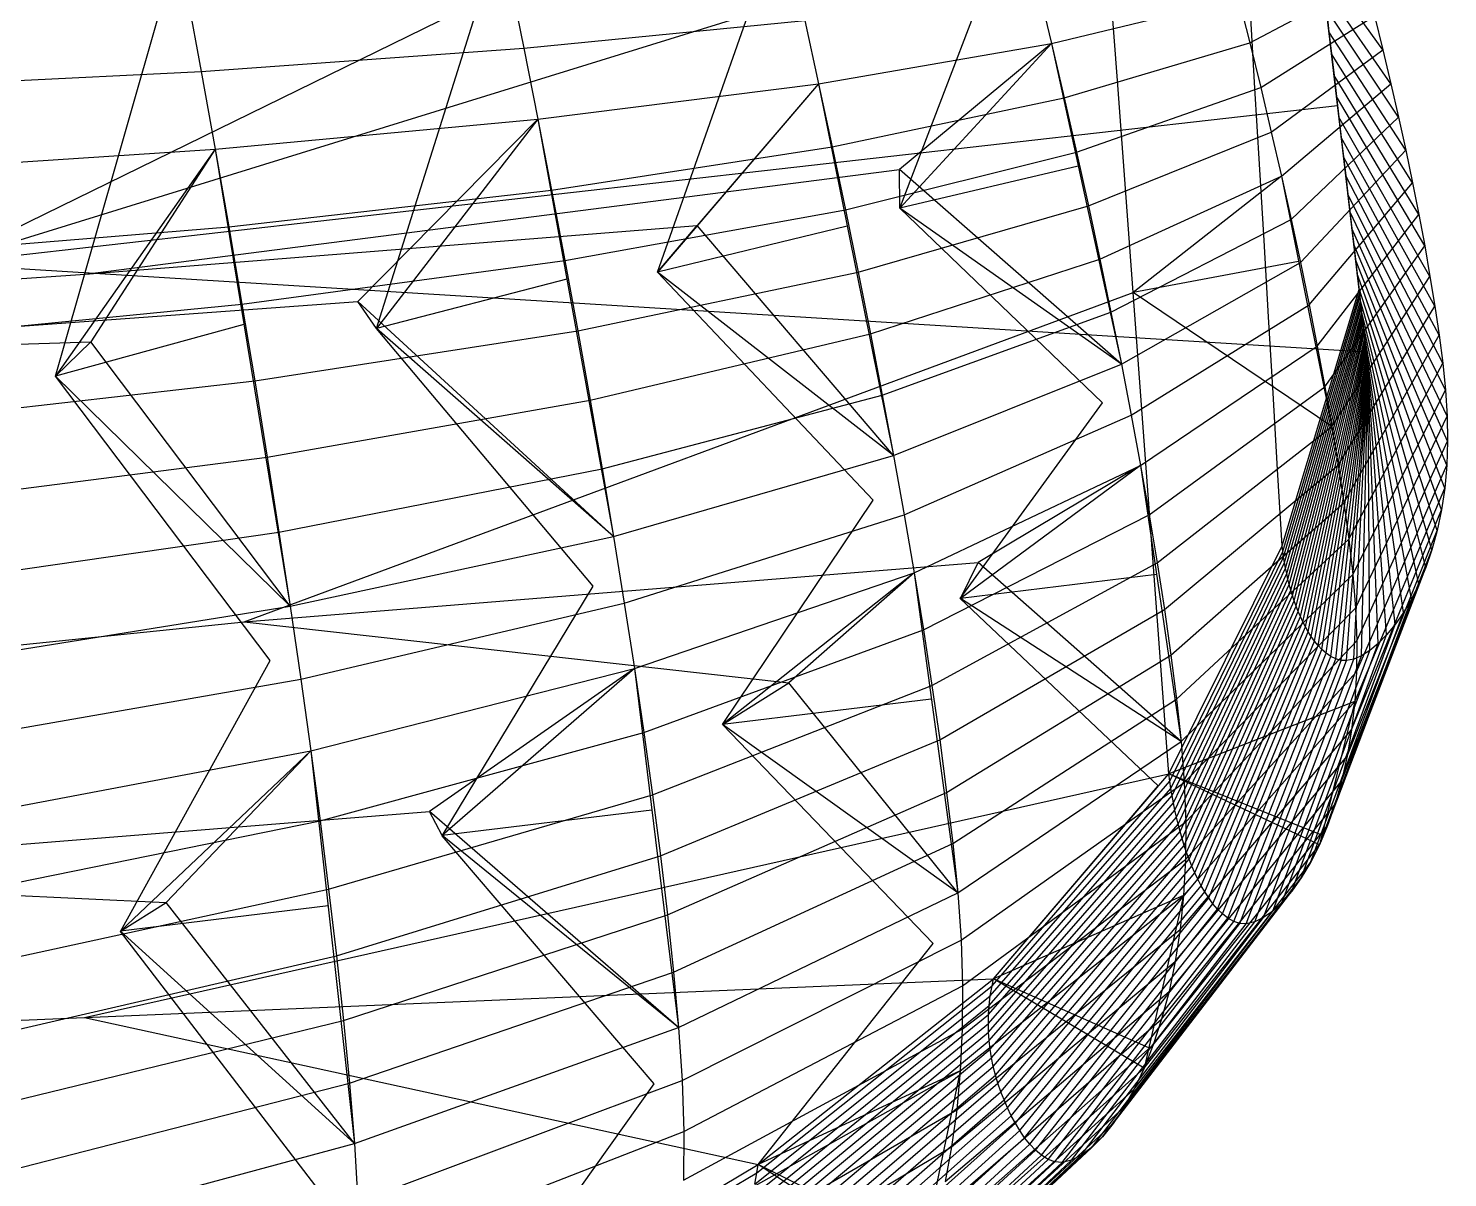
# Model space of a CAD drawing. Extents: x -439 to 439, y 0 to 263.
# Drawn here: x 334.3 to 438.8, y 85.9 to 170.5 of the extents above; entities that cross this region are included whole.
import ezdxf

# ---------------------------------------------------------------- set-up
doc = ezdxf.new("R2010")
doc.units = 0
doc.header["$MEASUREMENT"] = 0
doc.layers.add('default', color=7, linetype='Continuous')

msp = doc.modelspace()

# ---------------------------------------------------------------- linework, layer by layer
at = {"layer": 'default', "color": 30, "linetype": 'Continuous'}
for p, q in [((328.019, 153.176, 335.311), (426.403, 201.311, 226)), ((328.019, 153.176, 335.311), (428.396, 184.239, 228.416)), ((328.019, 153.176, 335.311), (430.664, 164.811, 231.165)), ((328.019, 153.176, 335.311), (432.777, 146.705, 233.728)), ((350.187, 126.825, 220.263), (415.619, 151.061, 186.929)), ((350.187, 126.825, 220.263), (404.218, 131.206, 168.495)), ((221.536, 113.584, 353.941), (350.187, 126.825, 220.263)), ((350.187, 126.825, 220.263), (390.288, 122.328, 150.141)), ((304.191, 108.113, 187.405), (363.833, 112.863, 125.513)), ((304.191, 108.113, 187.405), (344.455, 106.179, 109.815))]:
    msp.add_line(p, q, dxfattribs=at)
at = {"layer": 'default', "color": 3, "linetype": 'Continuous'}
for p, q in [((398.451, 157.26, 166.104), (405.871, 176.686, 157.772)), ((380.621, 152.546, 145.861), (388.49, 174.908, 135.433)), ((359.932, 148.421, 126.513), (367.794, 173.375, 113.986)), ((414.461, 166.656, 185.393), (413.92, 173.945, 184.675)), ((430.044, 170.118, 230.414), (429.604, 173.887, 229.881)), ((336.305, 144.914, 108.328), (344.089, 172.094, 93.982)), ((424.583, 166.108, 207.149), (424.248, 171.723, 206.435)), ((430.484, 166.349, 230.948), (430.044, 170.118, 230.414)), ((415.002, 159.368, 186.111), (414.461, 166.656, 185.393)), ((424.917, 160.494, 207.862), (424.583, 166.108, 207.149)), ((430.924, 162.579, 231.481), (430.484, 166.349, 230.948)), ((431.364, 158.81, 232.014), (430.924, 162.579, 231.481)), ((338.498, 152.423, 214.475), (398.42, 160.105, 166.509)), ((425.251, 154.879, 208.575), (424.917, 160.494, 207.862)), ((415.543, 152.079, 186.829), (415.002, 159.368, 186.111)), ((431.804, 155.041, 232.548), (431.364, 158.81, 232.014)), ((413.353, 142.941, 156.956), (398.451, 157.26, 166.104)), ((338.498, 152.423, 214.475), (383.538, 155.991, 148.633)), ((425.586, 149.264, 209.289), (425.251, 154.879, 208.575)), ((432.244, 151.271, 233.081), (431.804, 155.041, 232.548)), ((396.497, 135.789, 133.62), (380.621, 152.546, 145.861)), ((214.066, 143.617, 352.443), (338.498, 152.423, 214.475)), ((416.084, 144.791, 187.547), (415.543, 152.079, 186.829)), ((298.355, 146.02, 186.655), (358.573, 150.402, 125.639)), ((375.893, 129.447, 110.967), (359.932, 148.421, 126.513)), ((425.92, 143.65, 210.002), (425.586, 149.264, 209.289)), ((298.355, 146.02, 186.655), (338.919, 147.44, 110.171)), ((352.108, 123.986, 90.014), (336.305, 144.914, 108.328)), ((416.625, 137.502, 188.265), (416.084, 144.791, 187.547)), ((426.254, 138.035, 210.715), (425.92, 143.65, 210.002)), ((402.899, 128.537, 166.851), (413.353, 142.941, 156.956)), ((426.588, 132.42, 211.428), (426.254, 138.035, 210.715)), ((417.167, 130.214, 188.983), (416.625, 137.502, 188.265)), ((385.392, 119.275, 146.197), (396.497, 135.789, 133.62)), ((417.708, 122.925, 189.701), (417.167, 130.214, 188.983)), ((364.774, 111.085, 126.279), (375.893, 129.447, 110.967)), ((417.458, 114.768, 157.882), (402.899, 128.537, 166.851)), ((341.099, 104.05, 107.675), (352.108, 123.986, 90.014)), ((418.249, 115.637, 190.419), (417.708, 122.925, 189.701)), ((400.903, 103.16, 134.201), (385.392, 119.275, 146.197)), ((405.347, 100.552, 168.994), (417.458, 114.768, 157.882)), ((380.368, 92.835, 111.05), (364.774, 111.085, 126.279)), ((356.539, 83.917, 89.738), (341.099, 104.05, 107.675)), ((388.035, 86.885, 148.368), (400.903, 103.16, 134.201)), ((367.478, 74.763, 128.344), (380.368, 92.835, 111.05))]:
    msp.add_line(p, q, dxfattribs=at)
at = {"layer": 'default', "color": 7, "linetype": 'Continuous'}
for p, q in [((433.996, 168.914, 204.254), (429.442, 175.275, 229.684)), ((369.714, 174.256, 111.667), (370.768, 169.04, 111.204)), ((408.645, 173.401, 156.157), (409.6, 169.39, 156.01)), ((424.204, 169.425, 179.22), (432.749, 173.956, 203.864)), ((434.584, 166.423, 204.454), (429.64, 173.58, 229.924)), ((345.99, 173.034, 91.288), (347.033, 167.321, 90.694)), ((409.6, 169.39, 156.01), (423.378, 172.729, 179.239)), ((423.378, 172.729, 179.239), (424.204, 169.425, 179.22)), ((425.007, 166.135, 179.213), (433.384, 171.427, 204.057)), ((429.836, 171.905, 230.161), (430.028, 170.255, 230.395)), ((435.146, 163.96, 204.657), (429.836, 171.905, 230.161)), ((433.384, 171.427, 204.057), (433.996, 168.914, 204.254)), ((370.768, 169.04, 111.204), (391.447, 171.073, 133.255)), ((391.447, 171.073, 133.255), (392.468, 166.422, 132.975)), ((430.028, 170.255, 230.395), (430.218, 168.631, 230.625)), ((435.677, 161.531, 204.863), (430.028, 170.255, 230.395)), ((392.468, 166.422, 132.975), (409.6, 169.39, 156.01)), ((409.6, 169.39, 156.01), (410.537, 165.385, 155.877)), ((410.537, 165.385, 155.877), (424.204, 169.425, 179.22)), ((424.204, 169.425, 179.22), (425.007, 166.135, 179.213)), ((347.033, 167.321, 90.694), (370.768, 169.04, 111.204)), ((370.768, 169.04, 111.204), (371.801, 163.818, 110.765)), ((425.781, 162.866, 179.22), (433.996, 168.914, 204.254)), ((430.218, 168.631, 230.625), (430.404, 167.038, 230.85)), ((436.176, 159.14, 205.072), (430.218, 168.631, 230.625)), ((433.996, 168.914, 204.254), (434.584, 166.423, 204.454)), ((321.024, 166.041, 71.357), (347.033, 167.321, 90.694)), ((347.033, 167.321, 90.694), (348.056, 161.6, 90.129)), ((371.801, 163.818, 110.765), (392.468, 166.422, 132.975)), ((392.468, 166.422, 132.975), (393.47, 161.779, 132.712)), ((411.446, 161.397, 155.762), (425.007, 166.135, 179.213)), ((425.007, 166.135, 179.213), (425.781, 162.866, 179.22)), ((426.529, 159.626, 179.238), (434.584, 166.423, 204.454)), ((430.404, 167.038, 230.85), (430.586, 165.48, 231.071)), ((436.641, 156.793, 205.284), (430.404, 167.038, 230.85)), ((434.584, 166.423, 204.454), (435.146, 163.96, 204.657)), ((393.47, 161.779, 132.712), (410.537, 165.385, 155.877)), ((410.537, 165.385, 155.877), (411.446, 161.397, 155.762)), ((430.586, 165.48, 231.071), (430.763, 163.958, 231.286)), ((437.073, 154.494, 205.498), (430.586, 165.48, 231.071)), ((348.056, 161.6, 90.129), (371.801, 163.818, 110.765)), ((371.801, 163.818, 110.765), (372.814, 158.603, 110.347)), ((427.245, 156.423, 179.27), (435.146, 163.96, 204.657)), ((430.763, 163.958, 231.286), (430.936, 162.477, 231.495)), ((437.464, 152.248, 205.715), (430.763, 163.958, 231.286)), ((435.146, 163.96, 204.657), (435.677, 161.531, 204.863)), ((412.325, 157.435, 155.666), (425.781, 162.866, 179.22)), ((425.781, 162.866, 179.22), (426.529, 159.626, 179.238)), ((430.936, 162.477, 231.495), (431.104, 161.04, 231.699)), ((437.818, 150.059, 205.934), (430.936, 162.477, 231.495)), ((322.017, 159.898, 70.685), (348.056, 161.6, 90.129)), ((348.056, 161.6, 90.129), (349.059, 155.889, 89.589)), ((372.814, 158.603, 110.347), (393.47, 161.779, 132.712)), ((393.47, 161.779, 132.712), (394.443, 157.155, 132.474)), ((394.443, 157.155, 132.474), (411.446, 161.397, 155.762)), ((411.446, 161.397, 155.762), (412.325, 157.435, 155.666)), ((427.925, 153.264, 179.317), (435.677, 161.531, 204.863)), ((431.104, 161.04, 231.699), (431.266, 159.649, 231.896)), ((438.13, 147.933, 206.155), (431.104, 161.04, 231.699)), ((435.677, 161.531, 204.863), (436.176, 159.14, 205.072)), ((411.575, 160.353, 155.813), (398.451, 157.26, 166.104)), ((413.173, 153.508, 155.588), (426.529, 159.626, 179.238)), ((426.529, 159.626, 179.238), (427.245, 156.423, 179.27)), ((428.566, 150.155, 179.38), (436.176, 159.14, 205.072)), ((431.266, 159.649, 231.896), (431.423, 158.307, 232.086)), ((438.398, 145.872, 206.378), (431.266, 159.649, 231.896)), ((436.176, 159.14, 205.072), (436.641, 156.793, 205.284)), ((349.059, 155.889, 89.589), (372.814, 158.603, 110.347)), ((372.814, 158.603, 110.347), (373.798, 153.41, 109.96)), ((431.423, 158.307, 232.086), (431.574, 157.017, 232.268)), ((438.606, 143.88, 206.608), (431.423, 158.307, 232.086)), ((373.798, 153.41, 109.96), (394.443, 157.155, 132.474)), ((394.443, 157.155, 132.474), (395.384, 152.562, 132.261)), ((395.384, 152.562, 132.261), (412.325, 157.435, 155.666)), ((412.325, 157.435, 155.666), (413.173, 153.508, 155.588)), ((429.169, 147.102, 179.458), (436.641, 156.793, 205.284)), ((431.574, 157.017, 232.268), (431.718, 155.781, 232.443)), ((438.731, 141.959, 206.849), (431.574, 157.017, 232.268)), ((436.641, 156.793, 205.284), (437.073, 154.494, 205.498)), ((322.99, 153.764, 70.041), (349.059, 155.889, 89.589)), ((349.059, 155.889, 89.589), (350.033, 150.201, 89.085)), ((394.582, 155.947, 132.518), (380.622, 152.546, 145.861)), ((413.985, 149.626, 155.531), (427.245, 156.423, 179.27)), ((427.245, 156.423, 179.27), (427.925, 153.264, 179.317)), ((431.718, 155.781, 232.443), (431.855, 154.603, 232.61)), ((438.761, 140.112, 207.105), (431.718, 155.781, 232.443)), ((431.855, 154.603, 232.61), (431.986, 153.485, 232.768)), ((438.699, 138.345, 207.374), (431.855, 154.603, 232.61)), ((429.73, 144.114, 179.551), (437.073, 154.494, 205.498)), ((437.073, 154.494, 205.498), (437.464, 152.248, 205.715)), ((350.033, 150.201, 89.085), (373.798, 153.41, 109.96)), ((373.798, 153.41, 109.96), (374.749, 148.252, 109.605)), ((374.749, 148.252, 109.605), (395.384, 152.562, 132.261)), ((395.384, 152.562, 132.261), (396.291, 148.011, 132.072)), ((396.291, 148.011, 132.072), (413.173, 153.508, 155.588)), ((413.173, 153.508, 155.588), (413.985, 149.626, 155.531)), ((414.757, 145.798, 155.496), (427.925, 153.264, 179.317)), ((427.796, 153.341, 179.383), (415.619, 151.061, 186.929)), ((427.925, 153.264, 179.317), (428.566, 150.155, 179.38)), ((431.986, 153.485, 232.768), (432.109, 152.428, 232.918)), ((438.546, 136.659, 207.655), (431.986, 153.485, 232.768)), ((373.939, 152.054, 109.991), (359.932, 148.42, 126.513)), ((430.243, 141.195, 179.663), (437.464, 152.248, 205.715)), ((432.109, 152.428, 232.918), (432.225, 151.436, 233.058)), ((438.31, 135.059, 207.946), (432.109, 152.428, 232.918)), ((437.464, 152.248, 205.715), (437.818, 150.059, 205.934)), ((432.225, 151.436, 233.058), (432.333, 150.511, 233.189)), ((437.993, 133.551, 208.245), (432.225, 151.436, 233.058)), ((432.333, 150.511, 233.189), (432.433, 149.656, 233.31)), ((437.606, 132.137, 208.55), (432.333, 150.511, 233.189)), ((323.936, 147.657, 69.437), (350.033, 150.201, 89.085)), ((350.033, 150.201, 89.085), (350.975, 144.553, 88.619)), ((397.161, 143.511, 131.911), (413.985, 149.626, 155.531)), ((413.985, 149.626, 155.531), (414.757, 145.798, 155.496)), ((415.485, 142.031, 155.485), (428.566, 150.155, 179.38)), ((428.566, 150.155, 179.38), (429.169, 147.102, 179.458)), ((430.712, 138.35, 179.79), (437.818, 150.059, 205.934)), ((432.433, 149.656, 233.31), (432.524, 148.872, 233.421)), ((437.153, 130.821, 208.858), (432.433, 149.656, 233.31)), ((437.818, 150.059, 205.934), (438.13, 147.933, 206.155)), ((350.173, 148.718, 89.107), (336.305, 144.913, 108.328)), ((432.524, 148.872, 233.421), (432.607, 148.161, 233.521)), ((436.646, 129.609, 209.165), (432.524, 148.872, 233.421)), ((350.975, 144.553, 88.619), (374.749, 148.252, 109.605)), ((374.749, 148.252, 109.605), (375.667, 143.142, 109.281)), ((375.667, 143.142, 109.281), (396.291, 148.011, 132.072)), ((396.291, 148.011, 132.072), (397.161, 143.511, 131.911)), ((431.131, 135.587, 179.936), (438.13, 147.933, 206.155)), ((432.607, 148.161, 233.521), (432.681, 147.526, 233.611)), ((436.094, 128.503, 209.469), (432.607, 148.161, 233.521)), ((432.681, 147.526, 233.611), (432.746, 146.97, 233.69)), ((435.505, 127.507, 209.767), (432.681, 147.526, 233.611)), ((438.13, 147.933, 206.155), (438.398, 145.872, 206.378)), ((416.169, 138.333, 155.498), (429.169, 147.102, 179.458)), ((428.963, 125.413, 211.8), (432.805, 146.465, 233.761)), ((429.169, 147.102, 179.458), (429.73, 144.114, 179.551)), ((429.225, 125.09, 211.777), (432.832, 146.236, 233.794)), ((432.746, 146.97, 233.69), (432.802, 146.494, 233.757)), ((434.893, 126.627, 210.055), (432.746, 146.97, 233.69)), ((432.805, 146.465, 233.761), (432.777, 146.704, 233.728)), ((432.802, 146.494, 233.757), (432.848, 146.099, 233.813)), ((434.269, 125.866, 210.329), (432.802, 146.494, 233.757)), ((432.832, 146.236, 233.794), (432.805, 146.465, 233.761)), ((432.857, 146.02, 233.824), (432.832, 146.236, 233.794)), ((397.987, 139.075, 131.78), (414.757, 145.798, 155.496)), ((414.757, 145.798, 155.496), (415.485, 142.031, 155.485)), ((429.51, 124.789, 211.744), (432.857, 146.02, 233.824)), ((429.822, 124.516, 211.701), (432.88, 145.821, 233.853)), ((430.161, 124.282, 211.644), (432.901, 145.648, 233.877)), ((430.529, 124.102, 211.572), (432.917, 145.509, 233.897)), ((430.921, 123.995, 211.484), (432.928, 145.417, 233.91)), ((431.323, 123.978, 211.38), (432.932, 145.384, 233.914)), ((431.498, 132.909, 180.1), (438.398, 145.872, 206.378)), ((431.867, 124.089, 211.22), (432.926, 145.43, 233.908)), ((432.424, 124.334, 211.037), (432.91, 145.565, 233.889)), ((432.848, 146.099, 233.813), (432.884, 145.789, 233.857)), ((433.642, 125.228, 210.587), (432.848, 146.099, 233.813)), ((432.88, 145.821, 233.853), (432.857, 146.02, 233.824)), ((432.901, 145.648, 233.877), (432.88, 145.821, 233.853)), ((432.884, 145.789, 233.857), (432.91, 145.565, 233.889)), ((433.033, 124.716, 210.821), (432.884, 145.789, 233.857)), ((432.917, 145.509, 233.897), (432.901, 145.648, 233.877)), ((432.91, 145.565, 233.889), (432.926, 145.43, 233.908)), ((432.928, 145.417, 233.91), (432.917, 145.509, 233.897)), ((432.926, 145.43, 233.908), (432.932, 145.384, 233.914)), ((432.932, 145.384, 233.914), (432.928, 145.417, 233.91)), ((438.398, 145.872, 206.378), (438.606, 143.88, 206.608)), ((324.85, 141.592, 68.876), (350.975, 144.553, 88.619)), ((350.975, 144.553, 88.619), (351.884, 138.957, 88.189)), ((351.884, 138.957, 88.189), (375.667, 143.142, 109.281)), ((375.667, 143.142, 109.281), (376.547, 138.09, 108.993)), ((376.547, 138.09, 108.993), (397.161, 143.511, 131.911)), ((397.161, 143.511, 131.911), (397.987, 139.075, 131.78)), ((416.807, 134.713, 155.534), (429.73, 144.114, 179.551)), ((429.73, 144.114, 179.551), (430.243, 141.195, 179.663)), ((431.792, 130.322, 180.294), (438.606, 143.88, 206.608)), ((438.606, 143.88, 206.608), (438.731, 141.959, 206.849)), ((398.767, 134.709, 131.682), (415.485, 142.031, 155.485)), ((415.485, 142.031, 155.485), (416.169, 138.333, 155.498)), ((417.391, 131.177, 155.599), (430.243, 141.195, 179.663)), ((430.243, 141.195, 179.663), (430.712, 138.35, 179.79)), ((431.99, 127.828, 180.532), (438.731, 141.959, 206.849)), ((438.731, 141.959, 206.849), (438.761, 140.112, 207.105)), ((432.075, 125.432, 180.823), (438.761, 140.112, 207.105)), ((438.761, 140.112, 207.105), (438.699, 138.345, 207.374)), ((325.733, 135.582, 68.357), (351.884, 138.957, 88.189)), ((351.884, 138.957, 88.189), (352.755, 133.425, 87.801)), ((377.384, 133.109, 108.744), (397.987, 139.075, 131.78)), ((397.987, 139.075, 131.78), (398.767, 134.709, 131.682)), ((352.755, 133.425, 87.801), (376.547, 138.09, 108.993)), ((376.547, 138.09, 108.993), (377.384, 133.109, 108.744)), ((399.5, 130.424, 131.617), (416.169, 138.333, 155.498)), ((416.169, 138.333, 155.498), (416.807, 134.713, 155.534)), ((417.925, 127.732, 155.688), (430.712, 138.35, 179.79)), ((430.712, 138.35, 179.79), (431.131, 135.587, 179.936)), ((432.053, 123.14, 181.163), (438.699, 138.345, 207.374)), ((438.699, 138.345, 207.374), (438.546, 136.659, 207.655)), ((431.924, 120.956, 181.551), (438.546, 136.659, 207.655)), ((438.546, 136.659, 207.655), (438.31, 135.059, 207.946)), ((418.402, 124.387, 155.806), (431.131, 135.587, 179.936)), ((431.131, 135.587, 179.936), (431.498, 132.909, 180.1)), ((431.695, 118.884, 181.982), (438.31, 135.059, 207.946)), ((438.31, 135.059, 207.946), (437.993, 133.551, 208.245)), ((378.173, 128.208, 108.537), (398.767, 134.709, 131.682)), ((398.767, 134.709, 131.682), (399.5, 130.424, 131.617)), ((400.183, 126.23, 131.583), (416.807, 134.713, 155.534)), ((416.807, 134.713, 155.534), (417.391, 131.177, 155.599)), ((326.578, 129.643, 67.885), (352.755, 133.425, 87.801)), ((352.755, 133.425, 87.801), (353.584, 127.971, 87.461)), ((353.584, 127.971, 87.461), (377.384, 133.109, 108.744)), ((377.384, 133.109, 108.744), (378.173, 128.208, 108.537)), ((418.82, 121.145, 155.953), (431.498, 132.909, 180.1)), ((431.372, 116.932, 182.452), (437.993, 133.551, 208.245)), ((431.498, 132.909, 180.1), (431.792, 130.322, 180.294)), ((437.993, 133.551, 208.245), (437.606, 132.137, 208.55)), ((430.964, 115.103, 182.955), (437.606, 132.137, 208.55)), ((437.606, 132.137, 208.55), (437.153, 130.821, 208.858)), ((400.809, 122.134, 131.589), (417.391, 131.177, 155.599)), ((417.391, 131.177, 155.599), (417.925, 127.732, 155.688)), ((430.478, 113.404, 183.485), (437.153, 130.821, 208.858)), ((437.153, 130.821, 208.858), (436.646, 129.609, 209.165)), ((378.916, 123.398, 108.371), (399.5, 130.424, 131.617)), ((399.5, 130.424, 131.617), (400.183, 126.23, 131.583)), ((417.348, 130.315, 155.753), (402.904, 128.545, 166.846)), ((419.157, 118.013, 156.145), (431.792, 130.322, 180.294)), ((429.927, 111.838, 184.035), (436.646, 129.609, 209.165)), ((431.792, 130.322, 180.294), (431.99, 127.828, 180.532)), ((436.646, 129.609, 209.165), (436.094, 128.503, 209.469)), ((429.321, 110.412, 184.598), (436.094, 128.503, 209.469)), ((436.094, 128.503, 209.469), (435.505, 127.507, 209.767)), ((327.382, 123.788, 67.466), (353.584, 127.971, 87.461)), ((353.584, 127.971, 87.461), (354.366, 122.605, 87.169)), ((354.366, 122.605, 87.169), (378.173, 128.208, 108.537)), ((378.173, 128.208, 108.537), (378.916, 123.398, 108.371)), ((401.382, 118.143, 131.629), (417.925, 127.732, 155.688)), ((417.925, 127.732, 155.688), (418.402, 124.387, 155.806)), ((419.385, 114.997, 156.403), (431.99, 127.828, 180.532)), ((428.669, 109.13, 185.167), (435.505, 127.507, 209.767)), ((431.99, 127.828, 180.532), (432.075, 125.432, 180.823)), ((435.505, 127.507, 209.767), (434.893, 126.627, 210.055)), ((427.988, 107.997, 185.733), (434.893, 126.627, 210.055)), ((434.893, 126.627, 210.055), (434.269, 125.866, 210.329)), ((379.608, 118.691, 108.248), (400.183, 126.23, 131.583)), ((400.183, 126.23, 131.583), (400.809, 122.134, 131.589)), ((419.486, 112.1, 156.739), (432.075, 125.432, 180.823)), ((421.182, 106.511, 189.981), (428.963, 125.413, 211.8)), ((427.29, 107.02, 186.286), (434.269, 125.866, 210.329)), ((428.963, 125.413, 211.8), (428.722, 125.752, 211.815)), ((429.225, 125.09, 211.777), (428.963, 125.413, 211.8)), ((432.075, 125.432, 180.823), (432.053, 123.14, 181.163)), ((434.269, 125.866, 210.329), (433.642, 125.228, 210.587)), ((401.894, 114.268, 131.708), (418.402, 124.387, 155.806)), ((418.402, 124.387, 155.806), (418.82, 121.145, 155.953)), ((421.493, 106.088, 189.857), (429.225, 125.09, 211.777)), ((421.83, 105.693, 189.713), (429.51, 124.789, 211.744)), ((422.197, 105.334, 189.547), (429.822, 124.516, 211.701)), ((425.204, 105.06, 187.802), (432.424, 124.334, 211.037)), ((425.895, 105.546, 187.323), (433.033, 124.716, 210.821)), ((426.584, 106.2, 186.822), (433.642, 125.228, 210.587)), ((429.51, 124.789, 211.744), (429.225, 125.09, 211.777)), ((429.822, 124.516, 211.701), (429.51, 124.789, 211.744)), ((430.161, 124.282, 211.644), (429.822, 124.516, 211.701)), ((432.424, 124.334, 211.037), (431.867, 124.089, 211.22)), ((433.033, 124.716, 210.821), (432.424, 124.334, 211.037)), ((433.642, 125.228, 210.587), (433.033, 124.716, 210.821)), ((355.101, 117.339, 86.927), (378.916, 123.398, 108.371)), ((378.916, 123.398, 108.371), (379.608, 118.691, 108.248)), ((422.595, 105.026, 189.354), (430.161, 124.282, 211.644)), ((423.025, 104.787, 189.134), (430.529, 124.102, 211.572)), ((423.479, 104.642, 188.885), (430.921, 123.995, 211.484)), ((423.943, 104.613, 188.614), (431.323, 123.978, 211.38)), ((424.568, 104.749, 188.224), (431.867, 124.089, 211.22)), ((430.529, 124.102, 211.572), (430.161, 124.282, 211.644)), ((430.921, 123.995, 211.484), (430.529, 124.102, 211.572)), ((431.323, 123.978, 211.38), (430.921, 123.995, 211.484)), ((431.867, 124.089, 211.22), (431.323, 123.978, 211.38)), ((328.141, 118.027, 67.104), (354.366, 122.605, 87.169)), ((354.366, 122.605, 87.169), (355.101, 117.339, 86.927)), ((419.466, 109.33, 157.149), (432.053, 123.14, 181.163)), ((432.053, 123.14, 181.163), (431.924, 120.956, 181.551)), ((380.243, 114.094, 108.175), (400.809, 122.134, 131.589)), ((400.809, 122.134, 131.589), (401.382, 118.143, 131.629)), ((400.765, 121.137, 131.772), (385.398, 119.284, 146.19)), ((402.343, 110.515, 131.828), (418.82, 121.145, 155.953)), ((418.82, 121.145, 155.953), (419.157, 118.013, 156.145)), ((419.325, 106.691, 157.629), (431.924, 120.956, 181.551)), ((431.924, 120.956, 181.551), (431.695, 118.884, 181.982)), ((355.786, 112.186, 86.735), (379.608, 118.691, 108.248)), ((379.608, 118.691, 108.248), (380.243, 114.094, 108.175)), ((380.825, 109.615, 108.146), (401.382, 118.143, 131.629)), ((401.382, 118.143, 131.629), (401.894, 114.268, 131.708)), ((419.073, 104.191, 158.174), (431.695, 118.884, 181.982)), ((431.695, 118.884, 181.982), (431.372, 116.932, 182.452)), ((328.854, 112.374, 66.797), (355.101, 117.339, 86.927)), ((355.101, 117.339, 86.927), (355.786, 112.186, 86.735)), ((402.706, 106.889, 132.009), (419.157, 118.013, 156.145)), ((419.157, 118.013, 156.145), (419.385, 114.997, 156.403)), ((418.714, 101.836, 158.779), (431.372, 116.932, 182.452)), ((431.372, 116.932, 182.452), (430.964, 115.103, 182.955)), ((402.953, 103.398, 132.279), (419.385, 114.997, 156.403)), ((429.495, 111.119, 184.394), (418.249, 115.637, 190.419)), ((418.259, 99.631, 159.434), (430.964, 115.103, 182.955)), ((419.385, 114.997, 156.403), (419.486, 112.1, 156.739)), ((430.964, 115.103, 182.955), (430.478, 113.404, 183.485)), ((356.415, 107.154, 86.603), (380.243, 114.094, 108.175)), ((380.243, 114.094, 108.175), (380.825, 109.615, 108.146)), ((381.345, 105.268, 108.169), (401.894, 114.268, 131.708)), ((401.894, 114.268, 131.708), (402.343, 110.515, 131.828)), ((380.201, 112.978, 108.382), (364.779, 111.095, 126.271)), ((417.717, 97.585, 160.132), (430.478, 113.404, 183.485)), ((430.478, 113.404, 183.485), (429.927, 111.838, 184.035)), ((329.519, 106.843, 66.548), (355.786, 112.186, 86.735)), ((355.786, 112.186, 86.735), (356.415, 107.154, 86.603)), ((403.064, 100.047, 132.652), (419.486, 112.1, 156.739)), ((417.101, 95.7, 160.862), (429.927, 111.838, 184.035)), ((419.486, 112.1, 156.739), (419.466, 109.33, 157.149)), ((429.927, 111.838, 184.035), (429.321, 110.412, 184.598)), ((381.802, 101.057, 108.244), (402.343, 110.515, 131.828)), ((402.343, 110.515, 131.828), (402.706, 106.889, 132.009)), ((416.422, 93.985, 161.616), (429.321, 110.412, 184.598)), ((429.321, 110.412, 184.598), (428.669, 109.13, 185.167)), ((356.991, 102.252, 86.524), (380.825, 109.615, 108.146)), ((380.825, 109.615, 108.146), (381.345, 105.268, 108.169)), ((403.046, 96.844, 133.124), (419.466, 109.33, 157.149)), ((415.692, 92.445, 162.382), (428.669, 109.13, 185.167)), ((419.466, 109.33, 157.149), (419.325, 106.691, 157.629)), ((428.669, 109.13, 185.167), (427.988, 107.997, 185.733)), ((414.928, 91.086, 163.149), (427.988, 107.997, 185.733)), ((427.988, 107.997, 185.733), (427.29, 107.02, 186.286)), ((330.129, 101.441, 66.366), (356.415, 107.154, 86.603)), ((356.415, 107.154, 86.603), (356.991, 102.252, 86.524)), ((382.172, 96.99, 108.399), (402.706, 106.889, 132.009)), ((402.706, 106.889, 132.009), (402.953, 103.398, 132.279)), ((402.901, 93.796, 133.692), (419.325, 106.691, 157.629)), ((414.145, 89.914, 163.903), (427.29, 107.02, 186.286)), ((419.325, 106.691, 157.629), (419.073, 104.191, 158.174)), ((421.182, 106.511, 189.981), (420.895, 106.954, 190.088)), ((427.29, 107.02, 186.286), (426.584, 106.2, 186.822)), ((356.373, 105.935, 86.834), (341.105, 104.06, 107.666)), ((407.278, 89.387, 169.132), (421.182, 106.511, 189.981)), ((407.629, 88.871, 168.943), (421.493, 106.088, 189.857)), ((408.009, 88.389, 168.726), (421.83, 105.693, 189.713)), ((412.58, 88.153, 165.329), (425.895, 105.546, 187.323)), ((413.353, 88.934, 164.637), (426.584, 106.2, 186.822)), ((421.493, 106.088, 189.857), (421.182, 106.511, 189.981)), ((421.83, 105.693, 189.713), (421.493, 106.088, 189.857)), ((422.197, 105.334, 189.547), (421.83, 105.693, 189.713)), ((425.895, 105.546, 187.323), (425.204, 105.06, 187.802)), ((426.584, 106.2, 186.822), (425.895, 105.546, 187.323)), ((357.506, 97.495, 86.506), (381.345, 105.268, 108.169)), ((381.345, 105.268, 108.169), (381.802, 101.057, 108.244)), ((408.422, 87.95, 168.478), (422.197, 105.334, 189.547)), ((408.871, 87.572, 168.196), (422.595, 105.026, 189.354)), ((409.354, 87.277, 167.874), (423.025, 104.787, 189.134)), ((409.866, 87.095, 167.516), (423.479, 104.642, 188.885)), ((410.388, 87.054, 167.13), (423.943, 104.613, 188.614)), ((411.09, 87.209, 166.581), (424.568, 104.749, 188.224)), ((411.804, 87.575, 165.993), (425.204, 105.06, 187.802)), ((422.595, 105.026, 189.354), (422.197, 105.334, 189.547)), ((423.025, 104.787, 189.134), (422.595, 105.026, 189.354)), ((423.479, 104.642, 188.885), (423.025, 104.787, 189.134)), ((423.943, 104.613, 188.614), (423.479, 104.642, 188.885)), ((424.568, 104.749, 188.224), (423.943, 104.613, 188.614)), ((425.204, 105.06, 187.802), (424.568, 104.749, 188.224)), ((402.636, 90.908, 134.346), (419.073, 104.191, 158.174)), ((419.073, 104.191, 158.174), (418.714, 101.836, 158.779)), ((382.425, 93.076, 108.665), (402.953, 103.398, 132.279)), ((402.953, 103.398, 132.279), (403.064, 100.047, 132.652)), ((330.687, 96.181, 66.245), (356.991, 102.252, 86.524)), ((356.991, 102.252, 86.524), (357.506, 97.495, 86.506)), ((402.256, 88.189, 135.082), (418.714, 101.836, 158.779)), ((418.714, 101.836, 158.779), (418.259, 99.631, 159.434)), ((357.958, 92.887, 86.551), (381.802, 101.057, 108.244)), ((381.802, 101.057, 108.244), (382.172, 96.99, 108.399)), ((416.764, 95.481, 161.146), (405.347, 100.552, 168.994)), ((382.542, 89.32, 109.064), (403.064, 100.047, 132.652)), ((401.775, 85.647, 135.887), (418.259, 99.631, 159.434)), ((403.064, 100.047, 132.652), (403.046, 96.844, 133.124)), ((418.259, 99.631, 159.434), (417.717, 97.585, 160.132)), ((331.186, 91.075, 66.193), (357.506, 97.495, 86.506)), ((357.506, 97.495, 86.506), (357.958, 92.887, 86.551)), ((401.201, 83.288, 136.751), (417.717, 97.585, 160.132)), ((417.717, 97.585, 160.132), (417.101, 95.7, 160.862)), ((358.325, 88.438, 86.69), (382.172, 96.99, 108.399)), ((382.172, 96.99, 108.399), (382.425, 93.076, 108.665)), ((382.529, 85.733, 109.588), (403.046, 96.844, 133.124)), ((403.046, 96.844, 133.124), (402.901, 93.796, 133.692)), ((400.548, 81.117, 137.661), (417.101, 95.7, 160.862)), ((417.101, 95.7, 160.862), (416.422, 93.985, 161.616)), ((358.575, 84.157, 86.961), (382.425, 93.076, 108.665)), ((382.388, 82.319, 110.234), (402.901, 93.796, 133.692)), ((382.425, 93.076, 108.665), (382.542, 89.32, 109.064)), ((399.828, 79.143, 138.605), (416.422, 93.985, 161.616)), ((402.901, 93.796, 133.692), (402.636, 90.908, 134.346)), ((416.422, 93.985, 161.616), (415.692, 92.445, 162.382)), ((331.624, 86.131, 66.214), (357.958, 92.887, 86.551)), ((357.958, 92.887, 86.551), (358.325, 88.438, 86.69)), ((399.054, 77.371, 139.57), (415.692, 92.445, 162.382)), ((415.692, 92.445, 162.382), (414.928, 91.086, 163.149)), ((382.127, 79.087, 110.992), (402.636, 90.908, 134.346)), ((398.243, 75.811, 140.54), (414.928, 91.086, 163.149)), ((402.636, 90.908, 134.346), (402.256, 88.189, 135.082)), ((414.928, 91.086, 163.149), (414.145, 89.914, 163.903)), ((397.411, 74.466, 141.497), (414.145, 89.914, 163.903)), ((407.278, 89.387, 169.132), (406.953, 89.929, 169.299)), ((414.145, 89.914, 163.903), (413.353, 88.934, 164.637)), ((358.692, 80.05, 87.387), (382.542, 89.32, 109.064)), ((382.542, 89.32, 109.064), (382.529, 85.733, 109.588)), ((390.105, 73.949, 148.3), (407.278, 89.387, 169.132)), ((390.479, 73.348, 148.042), (407.629, 88.871, 168.943)), ((396.57, 73.343, 142.431), (413.353, 88.934, 164.637)), ((407.629, 88.871, 168.943), (407.278, 89.387, 169.132)), ((408.009, 88.389, 168.726), (407.629, 88.871, 168.943)), ((413.353, 88.934, 164.637), (412.58, 88.153, 165.329)), ((331.979, 81.357, 66.34), (358.325, 88.438, 86.69)), ((358.325, 88.438, 86.69), (358.575, 84.157, 86.961)), ((381.75, 76.046, 111.853), (402.256, 88.189, 135.082)), ((390.884, 72.785, 147.748), (408.009, 88.389, 168.726)), ((391.324, 72.272, 147.416), (408.422, 87.95, 168.478)), ((395.748, 72.451, 143.315), (412.58, 88.153, 165.329)), ((402.256, 88.189, 135.082), (401.775, 85.647, 135.887)), ((408.422, 87.95, 168.478), (408.009, 88.389, 168.726)), ((408.871, 87.572, 168.196), (408.422, 87.95, 168.478)), ((412.58, 88.153, 165.329), (411.804, 87.575, 165.993)), ((400.19, 80.868, 138.027), (388.035, 86.885, 148.368)), ((391.802, 71.828, 147.039), (408.871, 87.572, 168.196)), ((392.317, 71.481, 146.614), (409.354, 87.277, 167.874)), ((392.862, 71.264, 146.143), (409.866, 87.095, 167.516)), ((393.417, 71.21, 145.639), (410.388, 87.054, 167.13)), ((394.164, 71.379, 144.927), (411.09, 87.209, 166.581)), ((394.923, 71.793, 144.168), (411.804, 87.575, 165.993)), ((409.354, 87.277, 167.874), (408.871, 87.572, 168.196)), ((409.866, 87.095, 167.516), (409.354, 87.277, 167.874)), ((410.388, 87.054, 167.13), (409.866, 87.095, 167.516)), ((411.09, 87.209, 166.581), (410.388, 87.054, 167.13)), ((411.804, 87.575, 165.993), (411.09, 87.209, 166.581))]:
    msp.add_line(p, q, dxfattribs=at)
at = {"layer": 'default', "color": 2, "linetype": 'Continuous'}
for p, q in [((409.6, 169.39, 156.01), (398.42, 160.105, 166.509)), ((392.468, 166.422, 132.975), (383.538, 155.991, 148.633)), ((371.801, 163.818, 110.765), (358.573, 150.402, 125.639)), ((348.056, 161.6, 90.129), (338.919, 147.44, 110.171)), ((414.757, 145.798, 155.496), (398.42, 160.105, 166.509)), ((426.529, 159.626, 179.238), (415.619, 151.061, 186.929)), ((397.987, 139.075, 131.78), (383.538, 155.991, 148.633)), ((377.384, 133.109, 108.744), (358.573, 150.402, 125.639)), ((430.243, 141.195, 179.663), (415.619, 151.061, 186.929)), ((353.584, 127.971, 87.461), (338.919, 147.44, 110.171)), ((416.169, 138.333, 155.498), (404.218, 131.206, 168.495)), ((419.157, 118.013, 156.145), (404.218, 131.206, 168.495)), ((399.5, 130.424, 131.617), (390.288, 122.328, 150.141)), ((378.916, 123.398, 108.371), (363.833, 112.863, 125.513)), ((402.706, 106.889, 132.009), (390.288, 122.328, 150.141)), ((355.101, 117.339, 86.927), (344.455, 106.179, 109.815)), ((382.172, 96.99, 108.399), (363.833, 112.863, 125.513)), ((358.325, 88.438, 86.69), (344.455, 106.179, 109.815))]:
    msp.add_line(p, q, dxfattribs=at)
at = {"layer": 'default', "color": 1, "linetype": 'Continuous'}
for p, q in [((409.6, 169.39, 156.01), (398.451, 157.26, 166.104)), ((409.6, 169.39, 156.01), (414.757, 145.798, 155.496)), ((392.468, 166.422, 132.975), (380.622, 152.546, 145.861)), ((392.468, 166.422, 132.975), (397.987, 139.075, 131.78)), ((371.801, 163.818, 110.765), (359.932, 148.42, 126.513)), ((371.801, 163.818, 110.765), (377.384, 133.109, 108.744)), ((348.056, 161.6, 90.129), (336.305, 144.913, 108.328)), ((348.056, 161.6, 90.129), (353.584, 127.971, 87.461)), ((398.451, 157.26, 166.104), (398.42, 160.105, 166.509)), ((426.529, 159.626, 179.238), (415.619, 151.061, 186.929)), ((426.529, 159.626, 179.238), (430.243, 141.195, 179.663)), ((414.757, 145.798, 155.496), (398.451, 157.26, 166.104)), ((380.622, 152.546, 145.861), (383.538, 155.991, 148.633)), ((397.987, 139.075, 131.78), (380.622, 152.546, 145.861)), ((359.932, 148.42, 126.513), (358.573, 150.402, 125.639)), ((430.243, 141.195, 179.663), (415.619, 151.061, 186.929)), ((415.619, 151.061, 186.929), (415.619, 151.061, 186.929)), ((426.588, 132.42, 211.428), (432.244, 151.271, 233.081)), ((426.638, 132.009, 211.474), (432.277, 150.994, 233.121)), ((426.695, 131.599, 211.517), (432.309, 150.717, 233.16)), ((426.761, 131.19, 211.558), (432.341, 150.44, 233.199)), ((432.277, 150.994, 233.121), (432.244, 151.271, 233.081)), ((432.309, 150.717, 233.16), (432.277, 150.994, 233.121)), ((432.341, 150.44, 233.199), (432.309, 150.717, 233.16)), ((432.374, 150.164, 233.238), (432.341, 150.44, 233.199)), ((426.835, 130.782, 211.597), (432.374, 150.164, 233.238)), ((426.918, 130.376, 211.633), (432.406, 149.888, 233.277)), ((427.01, 129.971, 211.667), (432.438, 149.613, 233.316)), ((432.406, 149.888, 233.277), (432.374, 150.164, 233.238)), ((432.438, 149.613, 233.316), (432.406, 149.888, 233.277)), ((432.47, 149.338, 233.355), (432.438, 149.613, 233.316)), ((377.384, 133.109, 108.744), (359.932, 148.42, 126.513)), ((427.111, 129.568, 211.697), (432.47, 149.338, 233.355)), ((427.221, 129.168, 211.725), (432.502, 149.065, 233.394)), ((427.341, 128.77, 211.75), (432.534, 148.793, 233.432)), ((427.471, 128.375, 211.772), (432.565, 148.522, 233.47)), ((432.502, 149.065, 233.394), (432.47, 149.338, 233.355)), ((432.534, 148.793, 233.432), (432.502, 149.065, 233.394)), ((432.565, 148.522, 233.47), (432.534, 148.793, 233.432)), ((432.597, 148.253, 233.508), (432.565, 148.522, 233.47)), ((336.305, 144.913, 108.328), (338.919, 147.44, 110.171)), ((427.611, 127.983, 211.791), (432.597, 148.253, 233.508)), ((427.763, 127.596, 211.806), (432.628, 147.986, 233.546)), ((427.927, 127.213, 211.817), (432.659, 147.722, 233.584)), ((428.104, 126.836, 211.824), (432.689, 147.461, 233.621)), ((432.628, 147.986, 233.546), (432.597, 148.253, 233.508)), ((432.659, 147.722, 233.584), (432.628, 147.986, 233.546)), ((432.689, 147.461, 233.621), (432.659, 147.722, 233.584)), ((432.719, 147.204, 233.657), (432.689, 147.461, 233.621)), ((428.294, 126.466, 211.827), (432.719, 147.204, 233.657)), ((428.5, 126.104, 211.824), (432.749, 146.951, 233.693)), ((428.722, 125.752, 211.815), (432.777, 146.704, 233.728)), ((432.749, 146.951, 233.693), (432.719, 147.204, 233.657)), ((432.777, 146.704, 233.728), (432.749, 146.951, 233.693)), ((353.584, 127.971, 87.461), (336.305, 144.913, 108.328)), ((416.169, 138.333, 155.498), (402.904, 128.545, 166.846)), ((416.169, 138.333, 155.498), (419.157, 118.013, 156.145)), ((418.249, 115.637, 190.419), (426.588, 132.42, 211.428)), ((418.317, 115.103, 190.455), (426.638, 132.009, 211.474)), ((418.394, 114.57, 190.485), (426.695, 131.599, 211.517)), ((426.638, 132.009, 211.474), (426.588, 132.42, 211.428)), ((426.695, 131.599, 211.517), (426.638, 132.009, 211.474)), ((426.761, 131.19, 211.558), (426.695, 131.599, 211.517)), ((402.904, 128.545, 166.846), (404.218, 131.206, 168.495)), ((418.482, 114.038, 190.509), (426.761, 131.19, 211.558)), ((418.579, 113.508, 190.527), (426.835, 130.782, 211.597)), ((426.835, 130.782, 211.597), (426.761, 131.19, 211.558)), ((426.918, 130.376, 211.633), (426.835, 130.782, 211.597)), ((399.5, 130.424, 131.617), (385.398, 119.284, 146.19)), ((399.5, 130.424, 131.617), (402.706, 106.889, 132.009)), ((418.686, 112.979, 190.539), (426.918, 130.376, 211.633)), ((418.803, 112.453, 190.545), (427.01, 129.971, 211.667)), ((418.93, 111.929, 190.544), (427.111, 129.568, 211.697)), ((427.01, 129.971, 211.667), (426.918, 130.376, 211.633)), ((427.111, 129.568, 211.697), (427.01, 129.971, 211.667)), ((427.221, 129.168, 211.725), (427.111, 129.568, 211.697)), ((419.157, 118.013, 156.145), (402.904, 128.545, 166.846)), ((419.068, 111.408, 190.536), (427.221, 129.168, 211.725)), ((419.218, 110.89, 190.521), (427.341, 128.77, 211.75)), ((427.341, 128.77, 211.75), (427.221, 129.168, 211.725)), ((427.471, 128.375, 211.772), (427.341, 128.77, 211.75)), ((419.379, 110.375, 190.499), (427.471, 128.375, 211.772)), ((419.551, 109.865, 190.47), (427.611, 127.983, 211.791)), ((419.737, 109.36, 190.431), (427.763, 127.596, 211.806)), ((427.611, 127.983, 211.791), (427.471, 128.375, 211.772)), ((427.763, 127.596, 211.806), (427.611, 127.983, 211.791)), ((427.927, 127.213, 211.817), (427.763, 127.596, 211.806)), ((419.937, 108.861, 190.384), (427.927, 127.213, 211.817)), ((420.151, 108.37, 190.327), (428.104, 126.836, 211.824)), ((420.381, 107.887, 190.26), (428.294, 126.466, 211.827)), ((428.104, 126.836, 211.824), (427.927, 127.213, 211.817)), ((428.294, 126.466, 211.827), (428.104, 126.836, 211.824)), ((428.5, 126.104, 211.824), (428.294, 126.466, 211.827)), ((420.628, 107.414, 190.18), (428.5, 126.104, 211.824)), ((420.895, 106.954, 190.088), (428.722, 125.752, 211.815)), ((428.722, 125.752, 211.815), (428.5, 126.104, 211.824)), ((378.916, 123.398, 108.371), (364.779, 111.095, 126.271)), ((378.916, 123.398, 108.371), (382.172, 96.99, 108.399)), ((385.398, 119.284, 146.19), (390.288, 122.328, 150.141)), ((431.924, 120.956, 181.551), (418.249, 115.637, 190.419)), ((431.924, 120.956, 181.551), (429.321, 110.412, 184.598)), ((402.706, 106.889, 132.009), (385.398, 119.284, 146.19)), ((355.101, 117.339, 86.927), (341.105, 104.06, 107.666)), ((355.101, 117.339, 86.927), (358.325, 88.438, 86.69)), ((338.44, 97.718, 236.607), (418.249, 115.637, 190.419)), ((405.232, 100.034, 169.154), (418.317, 115.103, 190.455)), ((405.347, 100.552, 168.994), (418.249, 115.637, 190.419)), ((429.321, 110.412, 184.598), (418.249, 115.637, 190.419)), ((418.317, 115.103, 190.455), (418.249, 115.637, 190.419)), ((418.394, 114.57, 190.485), (418.317, 115.103, 190.455)), ((405.025, 98.598, 169.513), (418.482, 114.038, 190.509)), ((405.109, 99.314, 169.349), (418.394, 114.57, 190.485)), ((418.482, 114.038, 190.509), (418.394, 114.57, 190.485)), ((418.579, 113.508, 190.527), (418.482, 114.038, 190.509)), ((364.779, 111.095, 126.271), (363.833, 112.863, 125.513)), ((404.969, 97.275, 169.744), (418.686, 112.979, 190.539)), ((404.981, 97.925, 169.642), (418.579, 113.508, 190.527)), ((418.686, 112.979, 190.539), (418.579, 113.508, 190.527)), ((418.803, 112.453, 190.545), (418.686, 112.979, 190.539)), ((404.985, 96.63, 169.823), (418.803, 112.453, 190.545)), ((405.027, 96.03, 169.877), (418.93, 111.929, 190.544)), ((418.93, 111.929, 190.544), (418.803, 112.453, 190.545)), ((419.068, 111.408, 190.536), (418.93, 111.929, 190.544)), ((382.172, 96.99, 108.399), (364.779, 111.095, 126.271)), ((405.1, 95.381, 169.915), (419.068, 111.408, 190.536)), ((405.199, 94.749, 169.931), (419.218, 110.89, 190.521)), ((419.218, 110.89, 190.521), (419.068, 111.408, 190.536)), ((419.379, 110.375, 190.499), (419.218, 110.89, 190.521)), ((405.326, 94.118, 169.925), (419.379, 110.375, 190.499)), ((405.484, 93.48, 169.897), (419.551, 109.865, 190.47)), ((419.551, 109.865, 190.47), (419.379, 110.375, 190.499)), ((419.737, 109.36, 190.431), (419.551, 109.865, 190.47)), ((405.664, 92.871, 169.849), (419.737, 109.36, 190.431)), ((405.873, 92.246, 169.781), (419.937, 108.861, 190.384)), ((419.937, 108.861, 190.384), (419.737, 109.36, 190.431)), ((420.151, 108.37, 190.327), (419.937, 108.861, 190.384)), ((406.115, 91.649, 169.684), (420.151, 108.37, 190.327)), ((406.375, 91.061, 169.573), (420.381, 107.887, 190.26)), ((420.381, 107.887, 190.26), (420.151, 108.37, 190.327)), ((420.628, 107.414, 190.18), (420.381, 107.887, 190.26)), ((419.325, 106.691, 157.629), (405.347, 100.552, 168.994)), ((406.654, 90.487, 169.445), (420.628, 107.414, 190.18)), ((406.953, 89.929, 169.299), (420.895, 106.954, 190.088)), ((419.325, 106.691, 157.629), (416.422, 93.985, 161.616)), ((420.895, 106.954, 190.088), (420.628, 107.414, 190.18)), ((341.105, 104.06, 107.666), (344.455, 106.179, 109.815)), ((358.325, 88.438, 86.69), (341.105, 104.06, 107.666)), ((338.44, 97.718, 236.607), (405.347, 100.552, 168.994)), ((388.035, 86.885, 148.368), (405.347, 100.552, 168.994)), ((405.232, 100.034, 169.154), (405.347, 100.552, 168.994)), ((416.422, 93.985, 161.616), (405.347, 100.552, 168.994)), ((387.783, 85.457, 148.803), (405.109, 99.314, 169.349)), ((387.914, 86.287, 148.565), (405.232, 100.034, 169.154)), ((405.025, 98.598, 169.513), (405.109, 99.314, 169.349)), ((405.109, 99.314, 169.349), (405.232, 100.034, 169.154)), ((387.695, 84.629, 149.002), (405.025, 98.598, 169.513)), ((404.981, 97.925, 169.642), (405.025, 98.598, 169.513)), ((210.301, 92.237, 371.315), (338.44, 97.718, 236.607)), ((338.44, 97.718, 236.607), (388.035, 86.885, 148.368)), ((387.637, 83.101, 149.273), (404.969, 97.275, 169.744)), ((387.649, 83.852, 149.155), (404.981, 97.925, 169.642)), ((404.969, 97.275, 169.744), (404.981, 97.925, 169.642)), ((404.985, 96.63, 169.823), (404.969, 97.275, 169.744)), ((387.655, 82.354, 149.362), (404.985, 96.63, 169.823)), ((405.027, 96.03, 169.877), (404.985, 96.63, 169.823)), ((387.701, 81.66, 149.419), (405.027, 96.03, 169.877)), ((387.779, 80.909, 149.454), (405.1, 95.381, 169.915)), ((405.1, 95.381, 169.915), (405.027, 96.03, 169.877)), ((405.199, 94.749, 169.931), (405.1, 95.381, 169.915)), ((387.885, 80.177, 149.46), (405.199, 94.749, 169.931)), ((388.021, 79.445, 149.438), (405.326, 94.118, 169.925)), ((405.326, 94.118, 169.925), (405.199, 94.749, 169.931)), ((405.484, 93.48, 169.897), (405.326, 94.118, 169.925)), ((402.901, 93.796, 133.692), (388.035, 86.885, 148.368)), ((388.19, 78.705, 149.388), (405.484, 93.48, 169.897)), ((402.901, 93.796, 133.692), (399.828, 79.143, 138.605)), ((405.664, 92.871, 169.849), (405.484, 93.48, 169.897)), ((388.382, 77.999, 149.312), (405.664, 92.871, 169.849)), ((388.606, 77.274, 149.209), (405.873, 92.246, 169.781)), ((405.873, 92.246, 169.781), (405.664, 92.871, 169.849)), ((406.115, 91.649, 169.684), (405.873, 92.246, 169.781)), ((388.864, 76.58, 149.07), (406.115, 91.649, 169.684)), ((389.141, 75.897, 148.911), (406.375, 91.061, 169.573)), ((406.375, 91.061, 169.573), (406.115, 91.649, 169.684)), ((406.654, 90.487, 169.445), (406.375, 91.061, 169.573)), ((389.439, 75.229, 148.732), (406.654, 90.487, 169.445)), ((389.759, 74.579, 148.53), (406.953, 89.929, 169.299)), ((406.953, 89.929, 169.299), (406.654, 90.487, 169.445)), ((367.478, 74.763, 128.344), (388.035, 86.885, 148.368)), ((387.914, 86.287, 148.565), (388.035, 86.885, 148.368)), ((399.828, 79.143, 138.605), (388.035, 86.885, 148.368)), ((367.357, 74.095, 128.577), (387.914, 86.287, 148.565)), ((387.783, 85.457, 148.803), (387.914, 86.287, 148.565))]:
    msp.add_line(p, q, dxfattribs=at)

doc.saveas('drawing.dxf')
